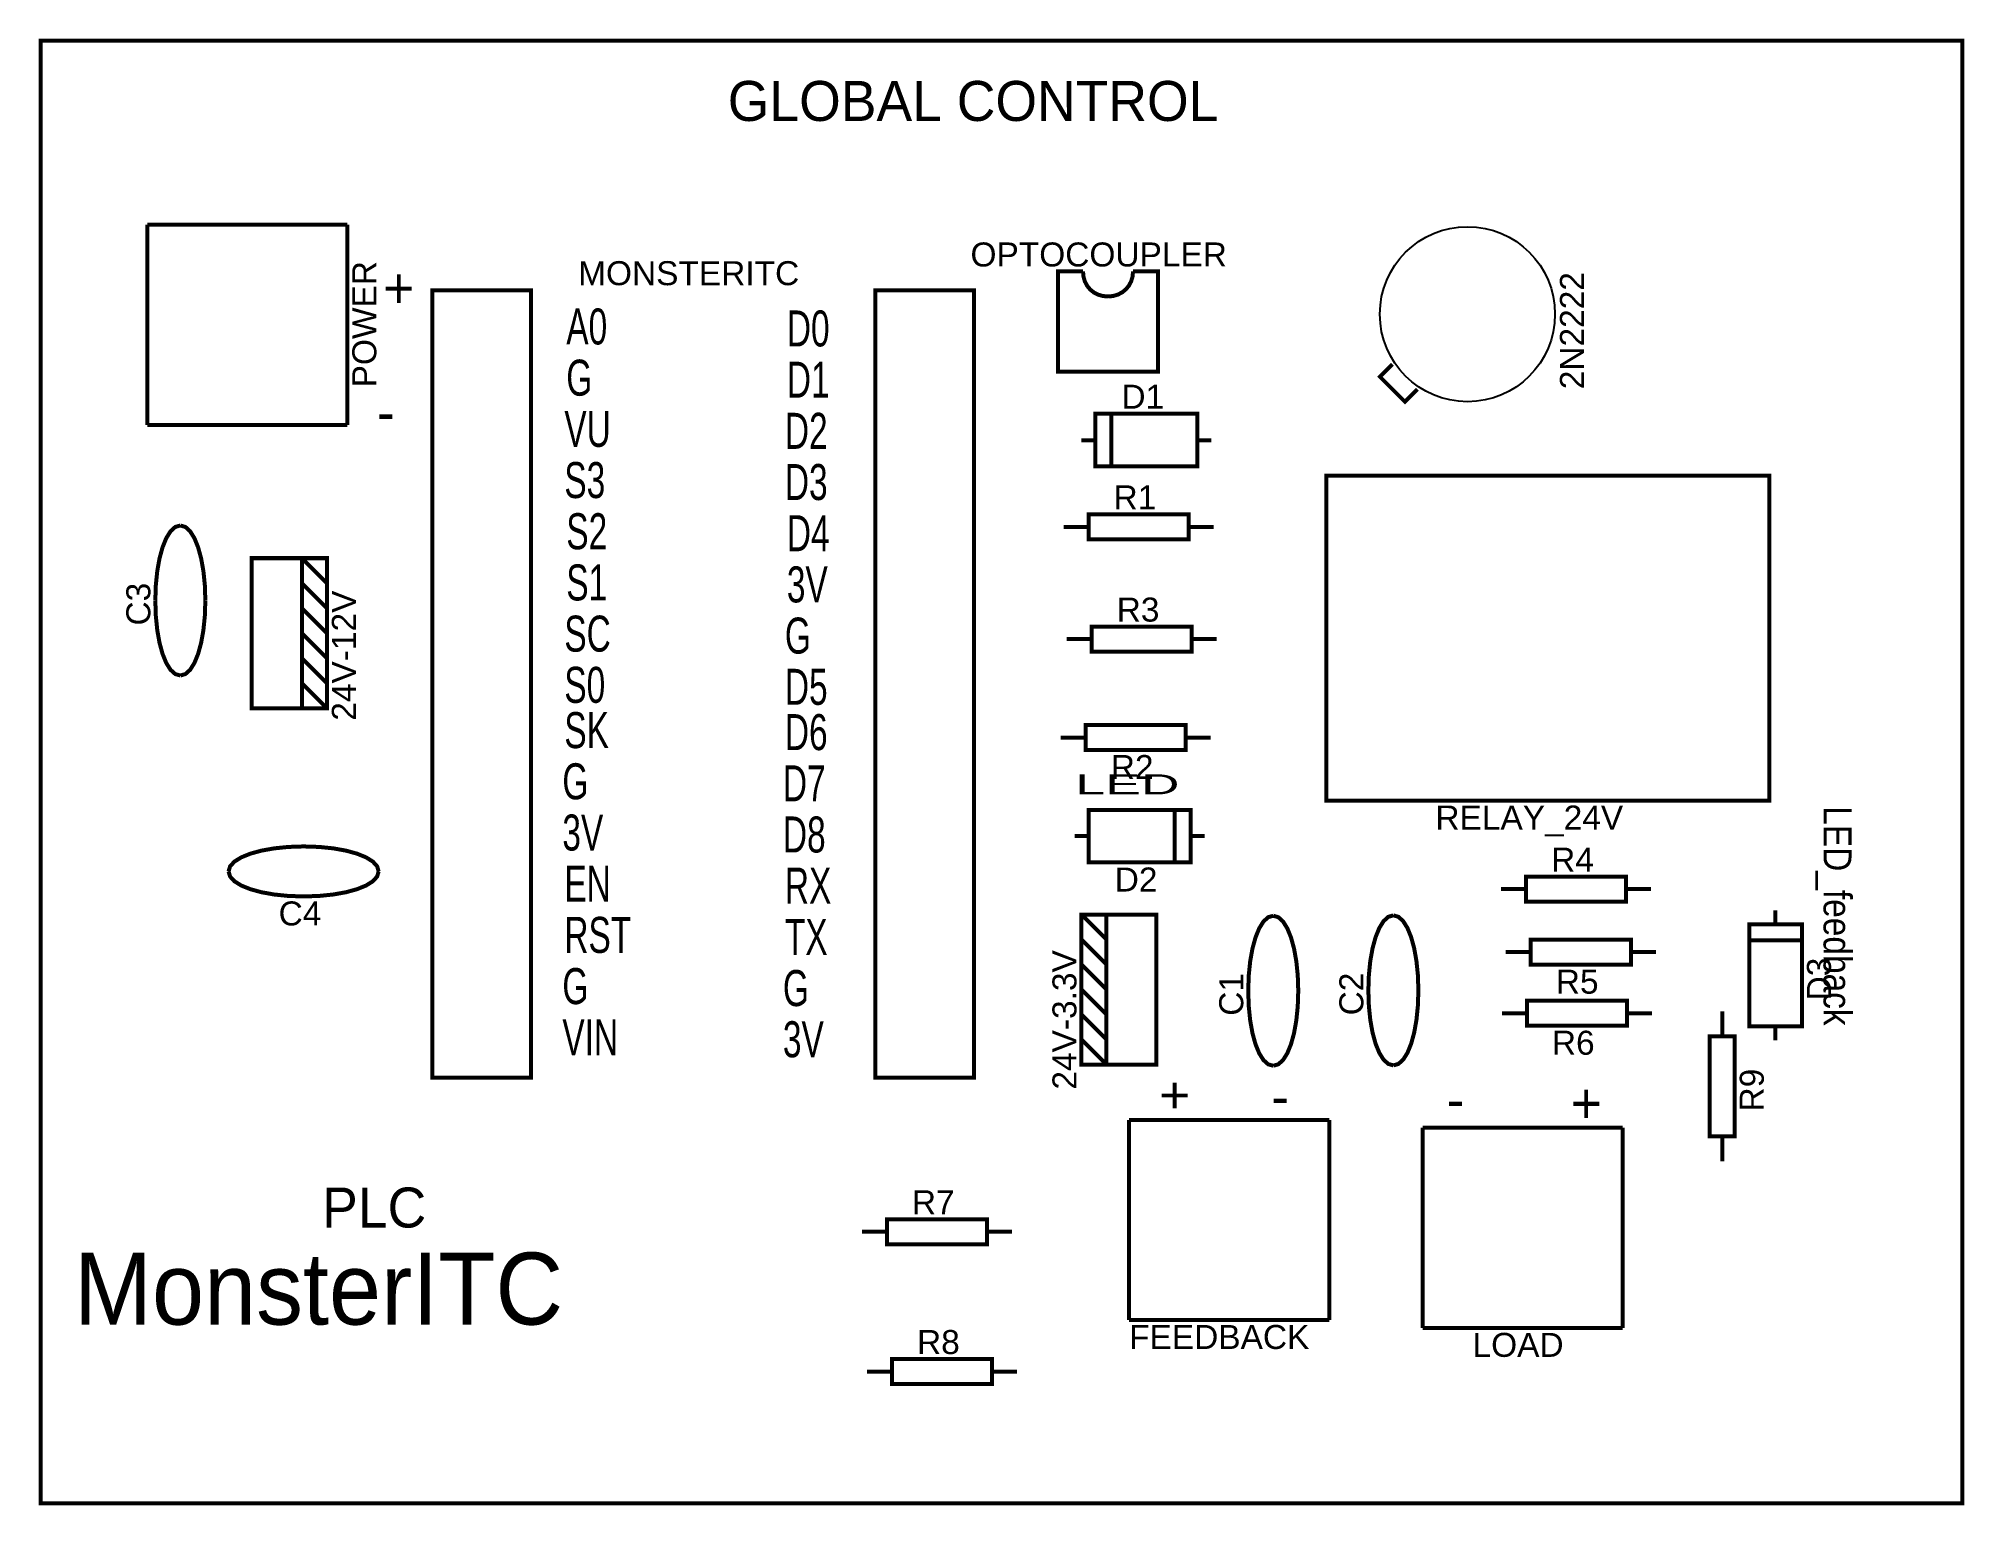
# Model space of a CAD drawing. Header units: inches. Extents: x -1.93 to 1.93, y -1.47 to 1.47.
import ezdxf

# ---------------------------------------------------------------- set-up
doc = ezdxf.new("R2010")
doc.units = ezdxf.units.IN
doc.layers.get('0').update_dxf_attribs({"linetype": 'CONTINUOUS'})

msp = doc.modelspace()

# ---------------------------------------------------------------- linework, layer by layer
at = {"const_width": 0.008}
for points in [[(-1.92126, -1.462598), (1.92126, -1.462598), (1.92126, 1.462598), (-1.92126, 1.462598), (-1.92126, -1.462598)], [(-1.307874, 1.094094), (-1.707874, 1.094094)], [(-1.707874, 1.094094), (-1.707874, 0.694094)], [(-1.307874, 1.094094), (-1.307874, 0.694094)], [(0.262992, 1.000787), (0.312992, 1.000787), (0.312992, 0.800787), (0.112992, 0.800787), (0.112992, 1.000787), (0.162992, 1.000787)], [(0.212992, 0.950787), (0.202517, 0.951746), (0.192945, 0.954522), (0.184428, 0.958961), (0.177117, 0.964913), (0.171166, 0.972223), (0.166726, 0.980741), (0.163951, 0.990313), (0.162992, 1.000787)], [(0.212992, 0.950787), (0.22318, 0.951746), (0.232617, 0.954522), (0.241117, 0.958961), (0.248492, 0.964913), (0.254555, 0.972223), (0.259117, 0.980741), (0.261992, 0.990313), (0.262992, 1.000787)], [(-1.137795, -0.611417), (-0.940945, -0.611417), (-0.940945, 0.963386), (-1.137795, 0.963386), (-1.137795, -0.611417)], [(-0.251969, -0.611417), (-0.055118, -0.611417), (-0.055118, 0.963386), (-0.251969, 0.963386), (-0.251969, -0.611417)], [(0.781496, 0.815354), (0.756496, 0.790354), (0.806496, 0.740354), (0.831496, 0.765354)], [(-1.307874, 0.694094), (-1.707874, 0.694094)], [(0.187764, 0.611386), (0.391764, 0.611386), (0.391764, 0.716386), (0.187764, 0.716386), (0.187764, 0.611386)], [(0.219764, 0.715386), (0.219764, 0.612386)], [(0.159764, 0.663386), (0.187764, 0.663386)], [(0.391764, 0.663386), (0.419764, 0.663386)], [(0.649606, -0.057087), (1.535433, -0.057087), (1.535433, 0.59252), (0.649606, 0.59252), (0.649606, -0.057087)], [(0.174016, 0.465157), (0.374016, 0.465157), (0.374016, 0.515157), (0.174016, 0.515157), (0.174016, 0.465157)], [(-1.641732, 0.492913), (-1.65192, 0.489913), (-1.661357, 0.481288), (-1.669857, 0.467601), (-1.677232, 0.449413), (-1.683295, 0.427288), (-1.687857, 0.401788), (-1.690732, 0.373476), (-1.691732, 0.342913)], [(-1.641732, 0.492913), (-1.631545, 0.489913), (-1.622107, 0.481288), (-1.613607, 0.467601), (-1.606232, 0.449413), (-1.60017, 0.427288), (-1.595607, 0.401788), (-1.592732, 0.373476), (-1.591732, 0.342913)], [(0.124016, 0.490157), (0.174016, 0.490157)], [(0.374016, 0.490157), (0.424016, 0.490157)], [(-1.498819, 0.127559), (-1.398819, 0.127559), (-1.398819, 0.427559), (-1.498819, 0.427559), (-1.498819, 0.127559)], [(-1.398819, 0.427559), (-1.348819, 0.427559), (-1.348819, 0.127559), (-1.398819, 0.127559)], [(-1.398819, 0.427559), (-1.348819, 0.377559)], [(-1.641732, 0.192913), (-1.65192, 0.195872), (-1.661357, 0.204398), (-1.669857, 0.217962), (-1.677232, 0.236039), (-1.683295, 0.258099), (-1.687857, 0.283617), (-1.690732, 0.312064), (-1.691732, 0.342913)], [(-1.641732, 0.192913), (-1.631545, 0.195872), (-1.622107, 0.204398), (-1.613607, 0.217962), (-1.606232, 0.236039), (-1.60017, 0.258099), (-1.595607, 0.283617), (-1.592732, 0.312064), (-1.591732, 0.342913)], [(-1.398819, 0.377559), (-1.348819, 0.327559)], [(-1.398819, 0.327559), (-1.348819, 0.277559)], [(-1.398819, 0.277559), (-1.348819, 0.227559)], [(0.130315, 0.265748), (0.180315, 0.265748)], [(0.180315, 0.240748), (0.380315, 0.240748), (0.380315, 0.290748), (0.180315, 0.290748), (0.180315, 0.240748)], [(0.380315, 0.265748), (0.430315, 0.265748)], [(-1.398819, 0.227559), (-1.348819, 0.177559)], [(-1.398819, 0.177559), (-1.348819, 0.127559)], [(0.168504, 0.043898), (0.368504, 0.043898), (0.368504, 0.093898), (0.168504, 0.093898), (0.168504, 0.043898)], [(0.168504, 0.068898), (0.118504, 0.068898)], [(0.418504, 0.068898), (0.368504, 0.068898)], [(0.174378, -0.180953), (0.378378, -0.180953), (0.378378, -0.075953), (0.174378, -0.075953), (0.174378, -0.180953)], [(0.346378, -0.179953), (0.346378, -0.076953)], [(-1.545276, -0.198819), (-1.542276, -0.188631), (-1.53365, -0.179194), (-1.519963, -0.170694), (-1.501776, -0.163319), (-1.47965, -0.157256), (-1.45415, -0.152694), (-1.425838, -0.149819), (-1.395276, -0.148819)], [(-1.245276, -0.198819), (-1.248235, -0.188631), (-1.25676, -0.179194), (-1.270324, -0.170694), (-1.288401, -0.163319), (-1.310461, -0.157256), (-1.335979, -0.152694), (-1.364426, -0.149819), (-1.395276, -0.148819)], [(0.174378, -0.127953), (0.146378, -0.127953)], [(0.406378, -0.127953), (0.378378, -0.127953)], [(-1.545276, -0.198819), (-1.542276, -0.209006), (-1.53365, -0.218444), (-1.519963, -0.226944), (-1.501776, -0.234319), (-1.47965, -0.240381), (-1.45415, -0.244944), (-1.425838, -0.247819), (-1.395276, -0.248819)], [(-1.245276, -0.198819), (-1.248235, -0.209006), (-1.25676, -0.218444), (-1.270324, -0.226944), (-1.288401, -0.234319), (-1.310461, -0.240381), (-1.335979, -0.244944), (-1.364426, -0.247819), (-1.395276, -0.248819)], [(0.998819, -0.234252), (1.048819, -0.234252)], [(1.048819, -0.259252), (1.248819, -0.259252), (1.248819, -0.209252), (1.048819, -0.209252), (1.048819, -0.259252)], [(1.248819, -0.234252), (1.298819, -0.234252)], [(0.209843, -0.585039), (0.309843, -0.585039), (0.309843, -0.285039), (0.209843, -0.285039), (0.209843, -0.585039), (0.159843, -0.585039), (0.159843, -0.285039), (0.209843, -0.285039)], [(0.209843, -0.335039), (0.159843, -0.285039)], [(0.543307, -0.287402), (0.53312, -0.290402), (0.523682, -0.299027), (0.515182, -0.312714), (0.507807, -0.330902), (0.501744, -0.353027), (0.497182, -0.378527), (0.494307, -0.406839), (0.493307, -0.437402)], [(0.543307, -0.287402), (0.553494, -0.290402), (0.562932, -0.299027), (0.571432, -0.312714), (0.578807, -0.330902), (0.58487, -0.353027), (0.589432, -0.378527), (0.592307, -0.406839), (0.593307, -0.437402)], [(0.783465, -0.286614), (0.773277, -0.289614), (0.763839, -0.298239), (0.755339, -0.311927), (0.747965, -0.330114), (0.741902, -0.352239), (0.737339, -0.377739), (0.734465, -0.406052), (0.733465, -0.436614)], [(0.783465, -0.286614), (0.793652, -0.289614), (0.80309, -0.298239), (0.81159, -0.311927), (0.818965, -0.330114), (0.825027, -0.352239), (0.82959, -0.377739), (0.832465, -0.406052), (0.833465, -0.436614)], [(1.495244, -0.508693), (1.600244, -0.508693), (1.600244, -0.304693), (1.495244, -0.304693), (1.495244, -0.508693)], [(1.547244, -0.276693), (1.547244, -0.304693)], [(0.209843, -0.385039), (0.159843, -0.335039)], [(1.058268, -0.385236), (1.258268, -0.385236), (1.258268, -0.335236), (1.058268, -0.335236), (1.058268, -0.385236)], [(1.599244, -0.336693), (1.496244, -0.336693)], [(0.209843, -0.435039), (0.159843, -0.385039)], [(1.058268, -0.360236), (1.008268, -0.360236)], [(1.308268, -0.360236), (1.258268, -0.360236)], [(0.209843, -0.485039), (0.159843, -0.435039)], [(0.543307, -0.587402), (0.53312, -0.584443), (0.523682, -0.575917), (0.515182, -0.562353), (0.507807, -0.544276), (0.501744, -0.522216), (0.497182, -0.496698), (0.494307, -0.468251), (0.493307, -0.437402)], [(0.543307, -0.587402), (0.553494, -0.584443), (0.562932, -0.575917), (0.571432, -0.562353), (0.578807, -0.544276), (0.58487, -0.522216), (0.589432, -0.496698), (0.592307, -0.468251), (0.593307, -0.437402)], [(0.783465, -0.586614), (0.773277, -0.583655), (0.763839, -0.57513), (0.755339, -0.561565), (0.747965, -0.543489), (0.741902, -0.521429), (0.737339, -0.495911), (0.734465, -0.467464), (0.733465, -0.436614)], [(0.783465, -0.586614), (0.793652, -0.583655), (0.80309, -0.57513), (0.81159, -0.561565), (0.818965, -0.543489), (0.825027, -0.521429), (0.82959, -0.495911), (0.832465, -0.467464), (0.833465, -0.436614)], [(1.050394, -0.507283), (1.250394, -0.507283), (1.250394, -0.457283), (1.050394, -0.457283), (1.050394, -0.507283)], [(0.209843, -0.535039), (0.159843, -0.485039)], [(1.050394, -0.482283), (1.000394, -0.482283)], [(1.300394, -0.482283), (1.250394, -0.482283)], [(1.440945, -0.47874), (1.440945, -0.52874)], [(0.209843, -0.585039), (0.159843, -0.535039)], [(1.415945, -0.72874), (1.465945, -0.72874), (1.465945, -0.52874), (1.415945, -0.52874), (1.415945, -0.72874)], [(1.547244, -0.508693), (1.547244, -0.536693)], [(0.255118, -1.095669), (0.255118, -0.695669)], [(0.655118, -0.695669), (0.255118, -0.695669)], [(0.655118, -1.095669), (0.655118, -0.695669)], [(0.841732, -1.111417), (0.841732, -0.711417)], [(1.241732, -0.711417), (0.841732, -0.711417)], [(1.241732, -1.111417), (1.241732, -0.711417)], [(1.440945, -0.72874), (1.440945, -0.77874)], [(-0.279134, -0.919291), (-0.229134, -0.919291)], [(-0.229134, -0.944291), (-0.029134, -0.944291), (-0.029134, -0.894291), (-0.229134, -0.894291), (-0.229134, -0.944291)], [(-0.029134, -0.919291), (0.020866, -0.919291)], [(0.655118, -1.095669), (0.255118, -1.095669)], [(1.241732, -1.111417), (0.841732, -1.111417)], [(-0.218898, -1.223819), (-0.018898, -1.223819), (-0.018898, -1.173819), (-0.218898, -1.173819), (-0.218898, -1.223819)], [(-0.268898, -1.198819), (-0.218898, -1.198819)], [(-0.018898, -1.198819), (0.031102, -1.198819)]]:
    msp.add_lwpolyline(points, dxfattribs=at)
msp.add_circle((0.931496, 0.915354), 0.175)

# ---------------------------------------------------------------- texts
for s, p in [('GLOBAL CONTROL', (-0.547244, 1.301732)), ('+', (-1.23622, 0.927717)), ('-', (-1.248661, 0.679685)), ('+', (1.137795, -0.702205)), ('-', (0.889764, -0.694331)), ('PLC', (-1.358268, -0.910866))]:
    msp.add_text(s, height=0.08).set_placement(p)
for s, height, width, p in [('OPTOCOUPLER', 0.048, 1.041667, (-0.062008, 1.010787)), ('MONSTERITC', 0.048, 1.041667, (-0.846457, 0.973386)), ('A0', 0.072, 0.694444, (-0.870079, 0.854827)), ('D0', 0.072, 0.694444, (-0.429134, 0.85089)), ('G', 0.072, 0.694444, (-0.870079, 0.752465)), ('D1', 0.072, 0.694444, (-0.429134, 0.748528)), ('D1', 0.048, 1.041667, (0.239764, 0.726386)), ('VU', 0.072, 0.694444, (-0.874016, 0.650102)), ('D2', 0.072, 0.694444, (-0.433071, 0.646165)), ('S3', 0.072, 0.694444, (-0.874016, 0.54774)), ('D3', 0.072, 0.694444, (-0.433071, 0.543803)), ('R1', 0.048, 1.041667, (0.224016, 0.525157)), ('S2', 0.072, 0.694444, (-0.870079, 0.445378)), ('D4', 0.072, 0.694444, (-0.429134, 0.441441)), ('S1', 0.072, 0.694444, (-0.870079, 0.343016)), ('3V', 0.072, 0.694444, (-0.429134, 0.339079)), ('R3', 0.048, 1.041667, (0.230315, 0.300748)), ('SC', 0.072, 0.694444, (-0.874016, 0.240654)), ('G', 0.072, 0.694444, (-0.433071, 0.236717)), ('S0', 0.072, 0.694444, (-0.874016, 0.138291)), ('D5', 0.072, 0.694444, (-0.433071, 0.134354)), ('SK', 0.072, 0.694444, (-0.874016, 0.04774)), ('D6', 0.072, 0.694444, (-0.433071, 0.043803)), ('G', 0.072, 0.694444, (-0.877953, -0.054622)), ('D7', 0.072, 0.694444, (-0.437008, -0.058559)), ('R2', 0.048, 1.041667, (0.218504, -0.014102)), ('LED', 0.04, 2, (0.147717, -0.044659)), ('RELAY_24V', 0.048, 1.041667, (0.86752, -0.115087)), ('3V', 0.072, 0.694444, (-0.877953, -0.156984)), ('D8', 0.072, 0.694444, (-0.437008, -0.160921)), ('R4', 0.048, 1.041667, (1.098819, -0.199252)), ('EN', 0.072, 0.694444, (-0.874016, -0.259346)), ('RX', 0.072, 0.694444, (-0.433071, -0.263283)), ('D2', 0.048, 1.041667, (0.226378, -0.238953)), ('C4', 0.048, 1.041667, (-1.445276, -0.306819)), ('RST', 0.072, 0.694444, (-0.874016, -0.361709)), ('TX', 0.072, 0.694444, (-0.433071, -0.365646)), ('G', 0.072, 0.694444, (-0.877953, -0.464071)), ('G', 0.072, 0.694444, (-0.437008, -0.468008)), ('R5', 0.048, 1.041667, (1.108268, -0.443236)), ('VIN', 0.072, 0.694444, (-0.877953, -0.566433)), ('3V', 0.072, 0.694444, (-0.437008, -0.57037)), ('R6', 0.048, 1.041667, (1.100394, -0.565283)), ('+', 0.072, 1.111111, (0.314961, -0.681394)), ('-', 0.072, 1.111111, (0.53937, -0.685331)), ('R7', 0.048, 1.041667, (-0.179134, -0.884291)), ('MonsterITC', 0.144, 0.972222, (-1.854331, -1.104913)), ('R8', 0.048, 1.041667, (-0.168898, -1.163819)), ('FEEDBACK', 0.048, 1.041667, (0.255118, -1.153669)), ('LOAD', 0.048, 1.041667, (0.941732, -1.169417))]:
    msp.add_text(s, height=height, dxfattribs=dict(width=width)).set_placement(p)
for s, height, rotation, width, p in [('POWER', 0.048, 90, 1.041667, (-1.249874, 0.769094)), ('2N2222', 0.048, 90, 1.041667, (1.164496, 0.765354)), ('C3', 0.048, 90, 1.041667, (-1.701732, 0.292913)), ('24V-12V', 0.048, 90, 1.041667, (-1.290819, 0.102559)), ('LED_feedback', 0.056, 270, 0.892857, (1.643484, -0.06848)), ('24V-3.3V', 0.048, 90, 1.041667, (0.149843, -0.635039)), ('D3', 0.048, 90, 1.041667, (1.658244, -0.456693)), ('C1', 0.048, 90, 1.041667, (0.483307, -0.487402)), ('C2', 0.048, 90, 1.041667, (0.723465, -0.486614)), ('R9', 0.048, 90, 1.041667, (1.523945, -0.67874))]:
    msp.add_text(s, height=height, rotation=rotation, dxfattribs=dict(width=width)).set_placement(p)

doc.saveas('drawing.dxf')
